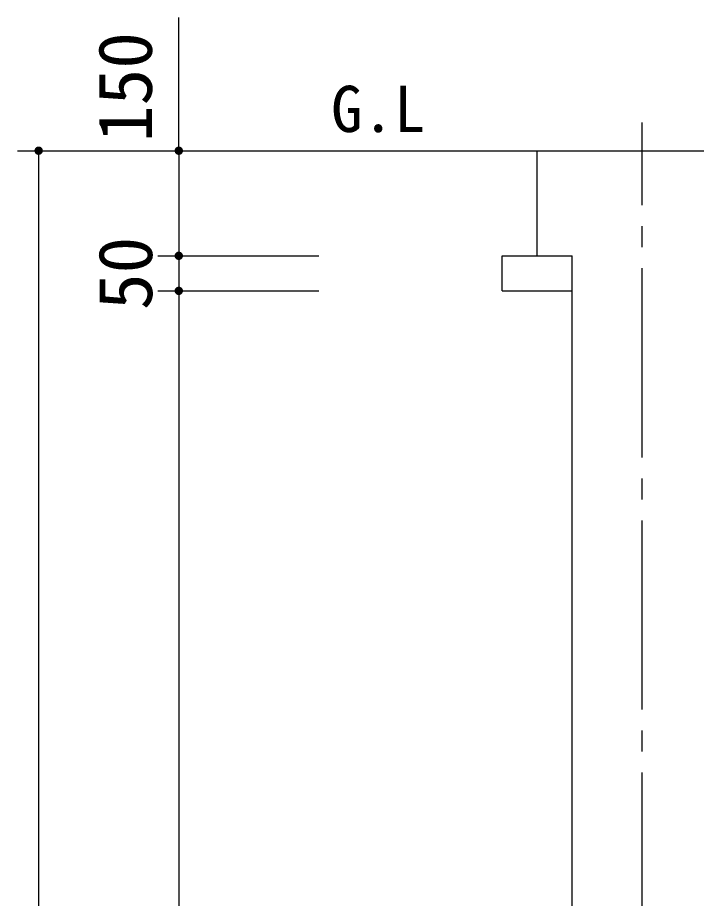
# Model space of a CAD drawing. Units: millimetres, scale not verified. Extents: x -8910 to 8910, y -6308 to 6308.
# Drawn here: x -659 to 310, y -2621 to -1363 of the extents above; entities that cross this region are included whole.
import ezdxf
from ezdxf.enums import TextEntityAlignment as Align

# ---------------------------------------------------------------- set-up
doc = ezdxf.new("R2010")
doc.units = ezdxf.units.MM
doc.header["$LTSCALE"] = 30
doc.linetypes.add('CHAIN2', pattern=[12, 9, -1, 1, -1])
for name, color, linetype, lineweight in [('0-2_空気管', 3, 'Continuous', 25), ('0-3_製作', 5, 'Continuous', 25), ('0-4_機器', 2, 'Continuous', 25), ('0-6_08', 2, 'Continuous', 25)]:
    doc.layers.add(name, color=color, linetype=linetype, lineweight=lineweight)
doc.styles.add('ＭＳ ゴシック', font='')
doc.styles.get('ＭＳ ゴシック').set_extended_font_data('MS Gothic')

msp = doc.modelspace()

# ---------------------------------------------------------------- linework, layer by layer
at = {"layer": '0-3_製作', "color": 2}
for p, q in [((-428.83, -1553.4), (-428.83, -1363.43)), ((-658.83, -1553.42), (-228.83, -1553.42)), ((-458.83, -1553.42), (-228.83, -1553.42)), ((-458.83, -1703.42), (-228.83, -1703.42)), ((-458.83, -1753.42), (-228.83, -1753.42))]:
    msp.add_line(p, q, dxfattribs=at)
at = {"layer": '0-3_製作'}
for points in [[(-634.82, -1553.04), (-628.83, -1553.42), (-634.83, -1553.42)], [(-634.83, -1553.42), (-628.83, -1553.42), (-634.78, -1554.17)], [(-634.72, -1552.3), (-628.83, -1553.42), (-634.82, -1553.04)], [(-634.78, -1554.17), (-628.83, -1553.42), (-634.64, -1554.91)], [(-634.54, -1551.57), (-628.83, -1553.42), (-634.72, -1552.3)], [(-634.64, -1554.91), (-628.83, -1553.42), (-634.41, -1555.63)], [(-634.26, -1550.87), (-628.83, -1553.42), (-634.54, -1551.57)], [(-634.41, -1555.63), (-628.83, -1553.42), (-634.09, -1556.31)], [(-634.26, -1550.87), (-628.83, -1547.42), (-628.83, -1553.42)], [(-633.9, -1550.21), (-628.83, -1547.42), (-634.26, -1550.87)], [(-634.09, -1556.31), (-628.83, -1553.42), (-633.69, -1556.95)], [(-633.45, -1549.6), (-628.83, -1547.42), (-633.9, -1550.21)], [(-633.69, -1556.95), (-628.83, -1553.42), (-633.2, -1557.53)], [(-632.94, -1549.05), (-628.83, -1547.42), (-633.45, -1549.6)], [(-633.2, -1557.53), (-628.83, -1553.42), (-628.83, -1559.42)], [(-633.2, -1557.53), (-629.21, -1559.41), (-632.66, -1558.04)], [(-633.2, -1557.53), (-628.83, -1559.42), (-629.21, -1559.41)], [(-632.36, -1548.57), (-628.83, -1547.42), (-632.94, -1549.05)], [(-632.66, -1558.04), (-629.96, -1559.32), (-632.05, -1558.49)], [(-632.66, -1558.04), (-629.21, -1559.41), (-629.96, -1559.32)], [(-631.72, -1548.16), (-628.83, -1547.42), (-632.36, -1548.57)], [(-632.05, -1558.49), (-630.69, -1559.13), (-631.39, -1558.85)], [(-632.05, -1558.49), (-629.96, -1559.32), (-630.69, -1559.13)], [(-631.04, -1547.84), (-628.83, -1547.42), (-631.72, -1548.16)], [(-630.32, -1547.61), (-628.83, -1547.42), (-631.04, -1547.84)], [(-629.58, -1547.47), (-628.83, -1547.42), (-630.32, -1547.61)], [(-628.83, -1547.42), (-622.83, -1553.42), (-628.83, -1553.42)], [(-628.83, -1547.42), (-622.88, -1552.67), (-622.83, -1553.42)], [(-628.83, -1547.42), (-623.02, -1551.93), (-622.88, -1552.67)], [(-628.83, -1547.42), (-623.25, -1551.21), (-623.02, -1551.93)], [(-628.83, -1547.42), (-623.57, -1550.53), (-623.25, -1551.21)], [(-628.83, -1547.42), (-623.98, -1549.89), (-623.57, -1550.53)], [(-628.83, -1547.42), (-624.46, -1549.31), (-623.98, -1549.89)], [(-628.83, -1547.42), (-625.01, -1548.8), (-624.46, -1549.31)], [(-628.45, -1547.43), (-625.01, -1548.8), (-628.83, -1547.42)], [(-628.83, -1553.42), (-628.08, -1559.37), (-628.83, -1559.42)], [(-628.83, -1553.42), (-627.34, -1559.23), (-628.08, -1559.37)], [(-628.83, -1553.42), (-626.62, -1559), (-627.34, -1559.23)], [(-628.83, -1553.42), (-625.94, -1558.68), (-626.62, -1559)], [(-628.83, -1553.42), (-625.3, -1558.28), (-625.94, -1558.68)], [(-628.83, -1553.42), (-624.72, -1557.8), (-625.3, -1558.28)], [(-628.83, -1553.42), (-624.21, -1557.25), (-624.72, -1557.8)], [(-628.83, -1553.42), (-623.77, -1556.64), (-624.21, -1557.25)], [(-628.83, -1553.42), (-623.4, -1555.98), (-623.77, -1556.64)], [(-628.83, -1553.42), (-623.12, -1555.28), (-623.4, -1555.98)], [(-622.83, -1553.42), (-623.12, -1555.28), (-628.83, -1553.42)], [(-627.71, -1547.53), (-625.01, -1548.8), (-628.45, -1547.43)], [(-627.71, -1547.53), (-625.62, -1548.36), (-625.01, -1548.8)], [(-626.98, -1547.72), (-625.62, -1548.36), (-627.71, -1547.53)], [(-626.98, -1547.72), (-626.28, -1547.99), (-625.62, -1548.36)], [(-622.83, -1553.42), (-622.94, -1554.55), (-623.12, -1555.28)], [(-622.83, -1553.42), (-622.84, -1553.8), (-622.94, -1554.55)], [(-434.82, -1553.04), (-428.83, -1553.42), (-434.83, -1553.42)], [(-434.83, -1553.42), (-428.83, -1553.42), (-434.78, -1554.17)], [(-434.72, -1552.3), (-428.83, -1553.42), (-434.82, -1553.04)], [(-434.78, -1554.17), (-428.83, -1553.42), (-434.64, -1554.91)], [(-434.54, -1551.57), (-428.83, -1553.42), (-434.72, -1552.3)], [(-434.64, -1554.91), (-428.83, -1553.42), (-434.41, -1555.63)], [(-434.54, -1551.57), (-428.83, -1547.42), (-428.83, -1553.42)], [(-434.26, -1550.87), (-428.83, -1547.42), (-434.54, -1551.57)], [(-434.41, -1555.63), (-428.83, -1553.42), (-434.09, -1556.31)], [(-433.9, -1550.21), (-428.83, -1547.42), (-434.26, -1550.87)], [(-434.09, -1556.31), (-428.83, -1553.42), (-433.69, -1556.95)], [(-433.45, -1549.6), (-428.83, -1547.42), (-433.9, -1550.21)], [(-433.69, -1556.95), (-428.83, -1553.42), (-433.2, -1557.53)], [(-432.94, -1549.05), (-428.83, -1547.42), (-433.45, -1549.6)], [(-433.2, -1557.53), (-428.83, -1553.42), (-432.66, -1558.04)], [(-432.36, -1548.57), (-428.83, -1547.42), (-432.94, -1549.05)], [(-432.66, -1558.04), (-428.83, -1553.42), (-432.05, -1558.49)], [(-431.72, -1548.16), (-428.83, -1547.42), (-432.36, -1548.57)], [(-432.05, -1558.49), (-428.83, -1553.42), (-428.83, -1559.42)], [(-432.05, -1558.49), (-429.21, -1559.41), (-431.39, -1558.85)], [(-432.05, -1558.49), (-428.83, -1559.42), (-429.21, -1559.41)], [(-431.04, -1547.84), (-428.83, -1547.42), (-431.72, -1548.16)], [(-430.32, -1547.61), (-428.83, -1547.42), (-431.04, -1547.84)], [(-429.58, -1547.47), (-428.83, -1547.42), (-430.32, -1547.61)], [(-428.83, -1547.42), (-422.83, -1553.42), (-428.83, -1553.42)], [(-428.83, -1547.42), (-422.88, -1552.67), (-422.83, -1553.42)], [(-428.83, -1547.42), (-423.02, -1551.93), (-422.88, -1552.67)], [(-428.83, -1547.42), (-423.25, -1551.21), (-423.02, -1551.93)], [(-428.83, -1547.42), (-423.57, -1550.53), (-423.25, -1551.21)], [(-428.83, -1547.42), (-423.98, -1549.89), (-423.57, -1550.53)], [(-428.83, -1547.42), (-424.46, -1549.31), (-423.98, -1549.89)], [(-428.83, -1547.42), (-425.01, -1548.8), (-424.46, -1549.31)], [(-428.83, -1547.42), (-425.62, -1548.36), (-425.01, -1548.8)], [(-428.83, -1547.42), (-426.28, -1547.99), (-425.62, -1548.36)], [(-428.45, -1547.43), (-426.28, -1547.99), (-428.83, -1547.42)], [(-428.83, -1553.42), (-428.08, -1559.37), (-428.83, -1559.42)], [(-428.83, -1553.42), (-427.34, -1559.23), (-428.08, -1559.37)], [(-428.83, -1553.42), (-426.62, -1559), (-427.34, -1559.23)], [(-428.83, -1553.42), (-425.94, -1558.68), (-426.62, -1559)], [(-428.83, -1553.42), (-425.3, -1558.28), (-425.94, -1558.68)], [(-428.83, -1553.42), (-424.72, -1557.8), (-425.3, -1558.28)], [(-428.83, -1553.42), (-424.21, -1557.25), (-424.72, -1557.8)], [(-428.83, -1553.42), (-423.77, -1556.64), (-424.21, -1557.25)], [(-428.83, -1553.42), (-423.4, -1555.98), (-423.77, -1556.64)], [(-428.83, -1553.42), (-423.12, -1555.28), (-423.4, -1555.98)], [(-428.83, -1553.42), (-422.94, -1554.55), (-423.12, -1555.28)], [(-422.83, -1553.42), (-422.94, -1554.55), (-428.83, -1553.42)], [(-427.71, -1547.53), (-426.28, -1547.99), (-428.45, -1547.43)], [(-427.71, -1547.53), (-426.98, -1547.72), (-426.28, -1547.99)], [(-422.83, -1553.42), (-422.84, -1553.8), (-422.94, -1554.55)], [(-431.39, -1558.85), (-429.96, -1559.32), (-430.69, -1559.13)], [(-431.39, -1558.85), (-429.21, -1559.41), (-429.96, -1559.32)], [(-434.82, -1703.04), (-428.83, -1703.42), (-434.83, -1703.42)], [(-434.83, -1703.42), (-428.83, -1703.42), (-434.78, -1704.17)], [(-434.72, -1702.3), (-428.83, -1703.42), (-434.82, -1703.04)], [(-434.78, -1704.17), (-428.83, -1703.42), (-434.64, -1704.91)], [(-434.54, -1701.57), (-428.83, -1703.42), (-434.72, -1702.3)], [(-434.64, -1704.91), (-428.83, -1703.42), (-434.41, -1705.63)], [(-434.54, -1701.57), (-428.83, -1697.42), (-428.83, -1703.42)], [(-434.26, -1700.87), (-428.83, -1697.42), (-434.54, -1701.57)], [(-434.41, -1705.63), (-428.83, -1703.42), (-434.09, -1706.31)], [(-433.9, -1700.21), (-428.83, -1697.42), (-434.26, -1700.87)], [(-434.09, -1706.31), (-428.83, -1703.42), (-433.69, -1706.95)], [(-433.45, -1699.6), (-428.83, -1697.42), (-433.9, -1700.21)], [(-433.69, -1706.95), (-428.83, -1703.42), (-433.2, -1707.53)], [(-432.94, -1699.05), (-428.83, -1697.42), (-433.45, -1699.6)], [(-433.2, -1707.53), (-428.83, -1703.42), (-432.66, -1708.04)], [(-432.36, -1698.57), (-428.83, -1697.42), (-432.94, -1699.05)], [(-432.66, -1708.04), (-428.83, -1703.42), (-432.05, -1708.49)], [(-431.72, -1698.16), (-428.83, -1697.42), (-432.36, -1698.57)], [(-432.05, -1708.49), (-428.83, -1703.42), (-428.83, -1709.42)], [(-432.05, -1708.49), (-428.83, -1709.42), (-431.39, -1708.85)], [(-431.04, -1697.84), (-428.83, -1697.42), (-431.72, -1698.16)], [(-431.39, -1708.85), (-429.21, -1709.41), (-430.69, -1709.13)], [(-431.39, -1708.85), (-428.83, -1709.42), (-429.21, -1709.41)], [(-430.32, -1697.61), (-428.83, -1697.42), (-431.04, -1697.84)], [(-430.69, -1709.13), (-429.21, -1709.41), (-429.96, -1709.32)], [(-429.58, -1697.47), (-428.83, -1697.42), (-430.32, -1697.61)], [(-428.83, -1697.42), (-422.83, -1703.42), (-428.83, -1703.42)], [(-428.83, -1697.42), (-422.88, -1702.67), (-422.83, -1703.42)], [(-428.83, -1697.42), (-423.02, -1701.93), (-422.88, -1702.67)], [(-428.83, -1697.42), (-423.25, -1701.21), (-423.02, -1701.93)], [(-428.83, -1697.42), (-423.57, -1700.53), (-423.25, -1701.21)], [(-428.83, -1697.42), (-423.98, -1699.89), (-423.57, -1700.53)], [(-428.83, -1697.42), (-424.46, -1699.31), (-423.98, -1699.89)], [(-428.83, -1697.42), (-425.01, -1698.8), (-424.46, -1699.31)], [(-428.83, -1697.42), (-425.62, -1698.36), (-425.01, -1698.8)], [(-428.83, -1697.42), (-426.28, -1697.99), (-425.62, -1698.36)], [(-428.45, -1697.43), (-426.28, -1697.99), (-428.83, -1697.42)], [(-428.83, -1703.42), (-428.08, -1709.37), (-428.83, -1709.42)], [(-428.83, -1703.42), (-427.34, -1709.23), (-428.08, -1709.37)], [(-428.83, -1703.42), (-426.62, -1709), (-427.34, -1709.23)], [(-428.83, -1703.42), (-425.94, -1708.68), (-426.62, -1709)], [(-428.83, -1703.42), (-425.3, -1708.28), (-425.94, -1708.68)], [(-428.83, -1703.42), (-424.72, -1707.8), (-425.3, -1708.28)], [(-428.83, -1703.42), (-424.21, -1707.25), (-424.72, -1707.8)], [(-428.83, -1703.42), (-423.77, -1706.64), (-424.21, -1707.25)], [(-428.83, -1703.42), (-423.4, -1705.98), (-423.77, -1706.64)], [(-428.83, -1703.42), (-423.12, -1705.28), (-423.4, -1705.98)], [(-428.83, -1703.42), (-422.94, -1704.55), (-423.12, -1705.28)], [(-422.83, -1703.42), (-422.94, -1704.55), (-428.83, -1703.42)], [(-428.45, -1697.43), (-426.98, -1697.72), (-426.28, -1697.99)], [(-427.71, -1697.53), (-426.98, -1697.72), (-428.45, -1697.43)], [(-422.83, -1703.42), (-422.84, -1703.8), (-422.94, -1704.55)], [(-434.82, -1753.04), (-428.83, -1753.42), (-434.83, -1753.42)], [(-434.83, -1753.42), (-428.83, -1753.42), (-434.78, -1754.17)], [(-434.72, -1752.3), (-428.83, -1753.42), (-434.82, -1753.04)], [(-434.78, -1754.17), (-428.83, -1753.42), (-434.64, -1754.91)], [(-434.54, -1751.57), (-428.83, -1753.42), (-434.72, -1752.3)], [(-434.64, -1754.91), (-428.83, -1753.42), (-434.41, -1755.63)], [(-434.54, -1751.57), (-428.83, -1747.42), (-428.83, -1753.42)], [(-434.26, -1750.87), (-428.83, -1747.42), (-434.54, -1751.57)], [(-434.41, -1755.63), (-428.83, -1753.42), (-434.09, -1756.31)], [(-433.9, -1750.21), (-428.83, -1747.42), (-434.26, -1750.87)], [(-434.09, -1756.31), (-428.83, -1753.42), (-433.69, -1756.95)], [(-433.45, -1749.6), (-428.83, -1747.42), (-433.9, -1750.21)], [(-433.69, -1756.95), (-428.83, -1753.42), (-433.2, -1757.53)], [(-432.94, -1749.05), (-428.83, -1747.42), (-433.45, -1749.6)], [(-433.2, -1757.53), (-428.83, -1753.42), (-432.66, -1758.04)], [(-432.36, -1748.57), (-428.83, -1747.42), (-432.94, -1749.05)], [(-432.66, -1758.04), (-428.83, -1753.42), (-432.05, -1758.49)], [(-431.72, -1748.16), (-428.83, -1747.42), (-432.36, -1748.57)], [(-432.05, -1758.49), (-428.83, -1753.42), (-428.83, -1759.42)], [(-432.05, -1758.49), (-428.83, -1759.42), (-431.39, -1758.85)], [(-431.04, -1747.84), (-428.83, -1747.42), (-431.72, -1748.16)], [(-431.39, -1758.85), (-429.21, -1759.41), (-430.69, -1759.13)], [(-431.39, -1758.85), (-428.83, -1759.42), (-429.21, -1759.41)], [(-430.32, -1747.61), (-428.83, -1747.42), (-431.04, -1747.84)], [(-430.69, -1759.13), (-429.21, -1759.41), (-429.96, -1759.32)], [(-429.58, -1747.47), (-428.83, -1747.42), (-430.32, -1747.61)], [(-428.83, -1747.42), (-422.83, -1753.42), (-428.83, -1753.42)], [(-428.83, -1747.42), (-422.88, -1752.67), (-422.83, -1753.42)], [(-428.83, -1747.42), (-423.02, -1751.93), (-422.88, -1752.67)], [(-428.83, -1747.42), (-423.25, -1751.21), (-423.02, -1751.93)], [(-428.83, -1747.42), (-423.57, -1750.53), (-423.25, -1751.21)], [(-428.83, -1747.42), (-423.98, -1749.89), (-423.57, -1750.53)], [(-428.83, -1747.42), (-424.46, -1749.31), (-423.98, -1749.89)], [(-428.83, -1747.42), (-425.01, -1748.8), (-424.46, -1749.31)], [(-428.83, -1747.42), (-425.62, -1748.36), (-425.01, -1748.8)], [(-428.83, -1747.42), (-426.28, -1747.99), (-425.62, -1748.36)], [(-428.45, -1747.43), (-426.28, -1747.99), (-428.83, -1747.42)], [(-428.83, -1753.42), (-428.08, -1759.37), (-428.83, -1759.42)], [(-428.83, -1753.42), (-427.34, -1759.23), (-428.08, -1759.37)], [(-428.83, -1753.42), (-426.62, -1759), (-427.34, -1759.23)], [(-428.83, -1753.42), (-425.94, -1758.68), (-426.62, -1759)], [(-428.83, -1753.42), (-425.3, -1758.28), (-425.94, -1758.68)], [(-428.83, -1753.42), (-424.72, -1757.8), (-425.3, -1758.28)], [(-428.83, -1753.42), (-424.21, -1757.25), (-424.72, -1757.8)], [(-428.83, -1753.42), (-423.77, -1756.64), (-424.21, -1757.25)], [(-428.83, -1753.42), (-423.4, -1755.98), (-423.77, -1756.64)], [(-428.83, -1753.42), (-423.12, -1755.28), (-423.4, -1755.98)], [(-428.83, -1753.42), (-422.94, -1754.55), (-423.12, -1755.28)], [(-422.83, -1753.42), (-422.94, -1754.55), (-428.83, -1753.42)], [(-428.45, -1747.43), (-426.98, -1747.72), (-426.28, -1747.99)], [(-427.71, -1747.53), (-426.98, -1747.72), (-428.45, -1747.43)], [(-422.83, -1753.42), (-422.84, -1753.8), (-422.94, -1754.55)]]:
    msp.add_solid(points, dxfattribs=at)
at = {"layer": '0-4_機器'}
for p, q in [((-628.83, -1553.42), (-628.83, -4093.4)), ((-428.83, -1553.4), (82.66, -1553.4)), ((-428.83, -1553.42), (-428.83, -1703.42)), ((82.66, -1553.42), (3013.29, -1553.42)), ((82.66, -1703.42), (82.66, -1553.42)), ((-428.83, -1703.42), (-428.83, -1753.42)), ((-428.83, -1753.42), (-428.83, -3743.4)), ((32.66, -1753.42), (132.66, -1753.42))]:
    msp.add_line(p, q, dxfattribs=at)
msp.add_lwpolyline([(32.66, -1753.42), (32.66, -1703.42), (132.66, -1703.42)], dxfattribs=at)
at = {"layer": '0-6_08', "linetype": 'CHAIN2'}
msp.add_line((232.66, -4151.06), (232.66, -1512.94), dxfattribs=at)
at = {"layer": '0-6_08'}
msp.add_line((132.66, -3743.4), (132.66, -1703.42), dxfattribs=at)

# ---------------------------------------------------------------- texts
at = {"layer": '0-2_空気管', "color": 4, "style": 'ＭＳ ゴシック'}
msp.add_text('G.L', height=65.98, dxfattribs=at).set_placement((-211.54, -1546.53), align=Align.BOTTOM_LEFT)
at = {"layer": '0-3_製作', "color": 4, "style": 'ＭＳ ゴシック'}
for s, p in [('150', (-444.11, -1541.14)), ('50', (-443.83, -1780.92))]:
    msp.add_text(s, height=76.98, rotation=90, dxfattribs=at).set_placement(p, align=Align.BOTTOM_LEFT)

doc.saveas('drawing.dxf')
